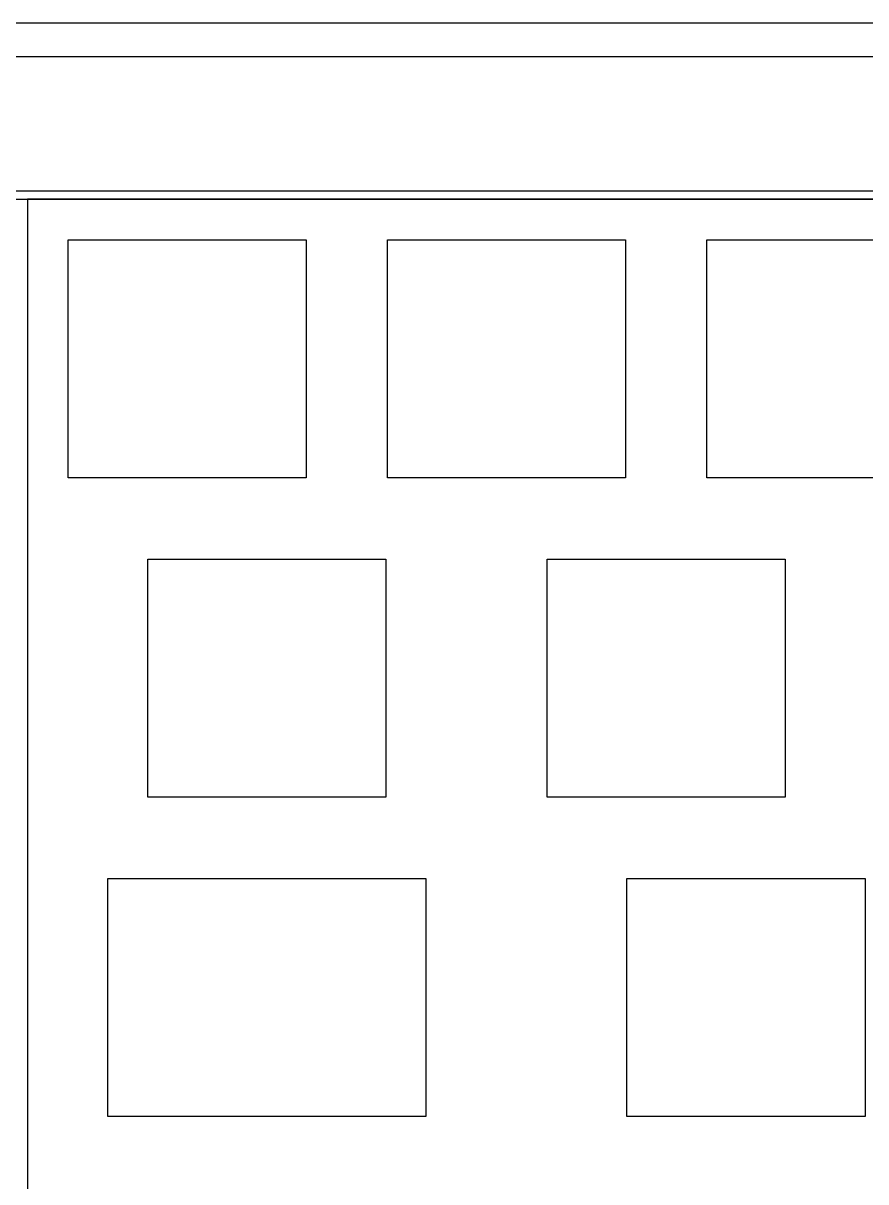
# Model space of a CAD drawing. Extents: x 8 to 363, y 8 to 124.
# Drawn here: x 42.5 to 92.7, y 55.1 to 124.2 of the extents above; entities that cross this region are included whole.
import ezdxf

# ---------------------------------------------------------------- set-up
doc = ezdxf.new("R2010")
doc.units = 0
doc.header["$MEASUREMENT"] = 0
doc.layers.get('0').update_dxf_attribs({"linetype": 'CONTINUOUS'})

msp = doc.modelspace()

# ---------------------------------------------------------------- linework, layer by layer
at = {"color": 0}
for p, q in [((176.085, 124.243), (8.423, 124.243)), ((176.085, 122.243), (10.423, 122.243)), ((18.423, 114.243), (176.085, 114.243)), ((18.923, 113.743), (176.085, 113.743)), ((176.085, 113.743), (42.733, 113.743)), ((42.733, 113.743), (42.733, 94.69)), ((42.733, 94.69), (42.734, 94.69)), ((42.734, 94.69), (42.734, 75.642)), ((42.734, 75.642), (42.733, 75.642)), ((42.733, 75.642), (42.733, 56.59)), ((42.733, 56.59), (42.734, 56.59)), ((42.734, 56.59), (42.734, 18.492))]:
    msp.add_line(p, q, dxfattribs=at)
for points in [[(59.36, 111.317), (59.36, 97.118), (45.159, 97.118), (45.159, 111.317)], [(78.41, 111.317), (78.41, 97.118), (64.209, 97.118), (64.209, 111.317)], [(97.46, 111.317), (97.46, 97.118), (83.259, 97.118), (83.259, 111.317)], [(64.122, 92.267), (64.122, 78.068), (49.923, 78.068), (49.923, 92.267)], [(87.935, 92.267), (87.935, 78.068), (73.734, 78.068), (73.734, 92.267)], [(66.504, 73.217), (66.504, 59.018), (47.541, 59.018), (47.541, 73.217)], [(92.697, 73.217), (92.697, 59.018), (78.497, 59.018), (78.497, 73.217)]]:
    msp.add_lwpolyline(points, close=True, dxfattribs=at)

doc.saveas('drawing.dxf')
